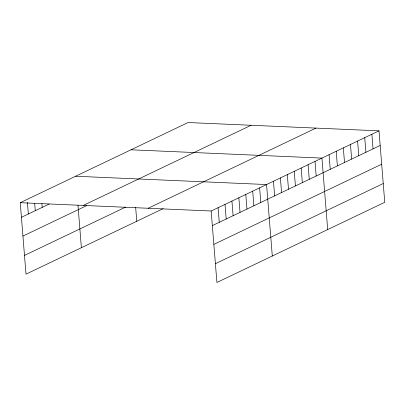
<?xml version="1.0" encoding="UTF-8"?>
<svg xmlns="http://www.w3.org/2000/svg" width="405" height="405" viewBox="0 0 405 405"><rect width="100%" height="100%" fill="white"/><g stroke="black" fill="none" stroke-linecap="round" stroke-linejoin="round"><path stroke-width="0.61" d="M163.109 208.671L26.001 274.155L20.25 202.692L188.087 122.533L378.999 130.845L384.75 202.308L216.913 282.467L211.162 211.005L378.999 130.845M21.424 217.308L49.121 204.085M83.253 205.436L251.09 125.277M22.933 236.069L86.842 205.548M24.492 255.398L125.677 207.071M148.164 208.261L316.001 128.101M212.341 225.62L380.179 145.461M213.85 244.382L381.687 164.222M215.404 263.706L383.241 183.551M131.023 149.789L321.934 158.097L327.685 229.564M75.634 176.241L266.551 184.548L272.297 256.016M20.25 202.692L211.162 211.005M371.866 134.252L373.046 148.868M364.733 137.66L365.912 152.275M357.6 141.061L358.779 155.682M350.467 144.469L351.646 159.089M343.334 147.876L344.513 162.496M336.201 151.283L337.38 165.903M329.068 154.69L330.247 169.31M315.014 161.403L316.189 176.023M308.089 164.708L309.263 179.329M301.168 168.019L302.343 182.635M294.243 171.325L295.417 185.941M287.317 174.631L288.497 189.246M280.397 177.937L281.571 192.557M273.471 181.243L274.651 195.863M259.625 187.859L260.8 202.475M252.705 191.165L253.879 205.78M245.779 194.471L246.954 209.086M238.854 197.777L240.033 212.392M231.933 201.082L233.108 215.703M225.008 204.388L226.187 219.009M218.087 207.694L219.262 222.315M135.665 207.497L136.774 221.251M77.968 205.239L81.385 247.703M41.902 203.735L42.196 207.39M34.683 203.386L35.27 210.696M27.418 202.429L28.35 214.002"/></g></svg>
